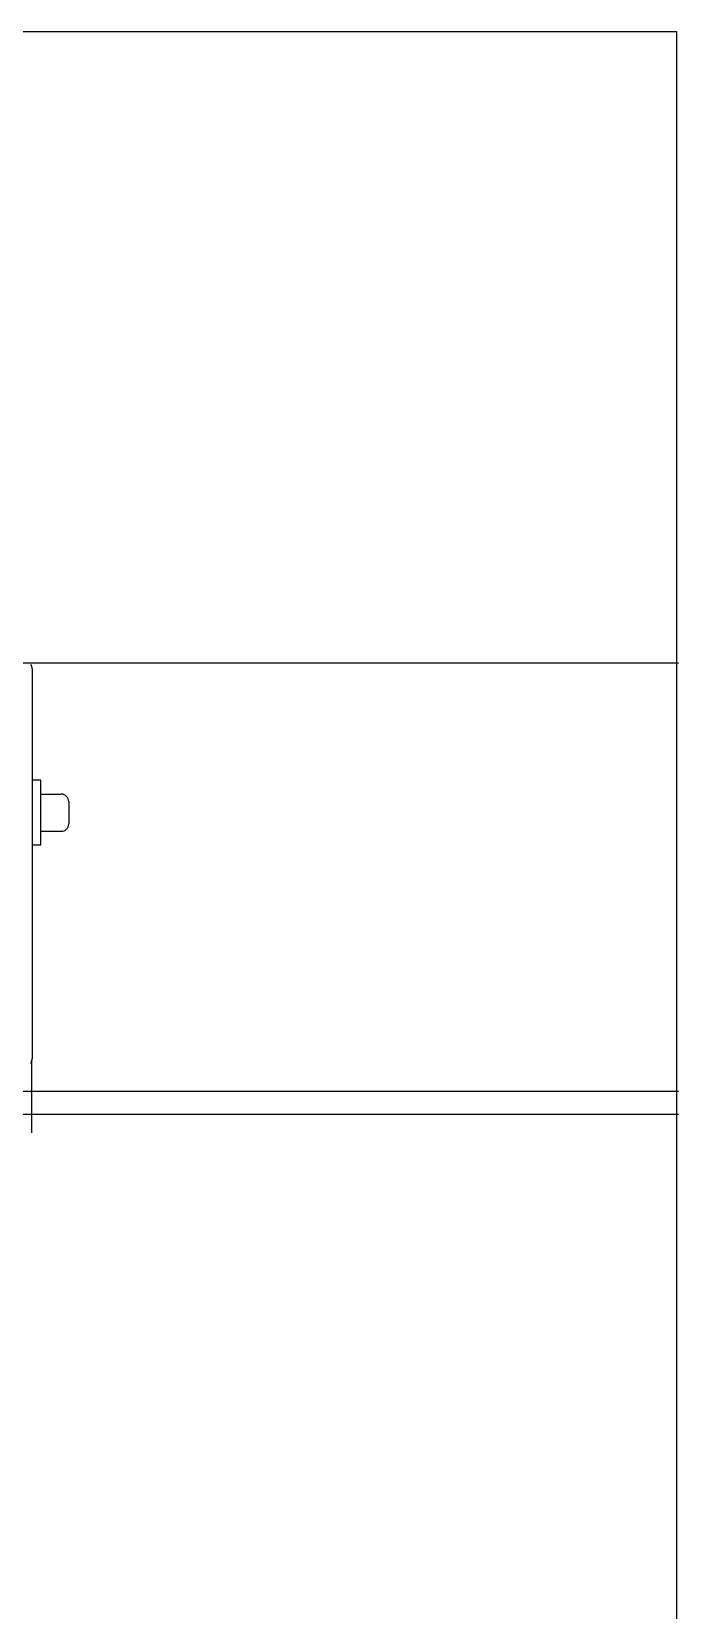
# Model space of a CAD drawing. Extents: x -599358 to 2865263, y -1062760 to 486533.
# Drawn here: x 1034244 to 1035340, y -674053 to -671378 of the extents above; entities that cross this region are included whole.
import ezdxf

# ---------------------------------------------------------------- set-up
doc = ezdxf.new("R2010")
doc.units = 0
doc.linetypes.add('DASH', pattern=[0.35, 0.25, -0.1])
for name, color, linetype in [('A-LIN-V', 9, 'Continuous'), ('EWHS5T6M-1', 7, 'Continuous'), ('EWHS5T6M-3', 7, 'Continuous'), ('FHSGH10105-主梁-04', 7, 'Continuous'), ('FHSGH10105-主梁-06', 7, 'Continuous')]:
    doc.layers.add(name, color=color, linetype=linetype)

# ---------------------------------------------------------------- blocks, each defined once
blk = doc.blocks.new('55555555rrrrrr-M-M')
at = {"color": 2, "linetype": 'DASH'}
for p in [(-1526075.4, 578992.5), (-1519725.4, 569227.5)]:
    blk.add_line(p, (-1519725.4, 578992.5), dxfattribs=at)
at = {"layer": 'EWHS5T6M-1', "color": 2, "linetype": 'Continuous'}
blk.add_line((-1520818.5, 577247.2), (-1520818.5, 577126.8), dxfattribs=at)
blk.add_line((-1520818.5, 577247.2), (-1520818.5, 577126.8), dxfattribs=at)
at = {"layer": 'EWHS5T6M-3', "color": 2, "linetype": 'Continuous'}
for p, q in [((-1520817.7, 577912.5), (-1520817.7, 577899)), ((-1520817.7, 577912.5), (-1520817.7, 577899)), ((-1520817.7, 577899), (-1520817.7, 577769.2)), ((-1520817.7, 577899), (-1520817.7, 577769.2)), ((-1520817.7, 577769.2), (-1520817.7, 577630.3)), ((-1520817.7, 577769.2), (-1520817.7, 577723.9)), ((-1520802.8, 577723.9), (-1520817.7, 577723.9)), ((-1520802.8, 577723.9), (-1520817.7, 577723.9)), ((-1520802.8, 577613.9), (-1520802.8, 577723.9)), ((-1520802.8, 577700.3), (-1520802.8, 577723.9)), ((-1520802.8, 577700.3), (-1520768.2, 577700.3)), ((-1520802.8, 577700.3), (-1520768.2, 577700.3)), ((-1520755.7, 577687.8), (-1520755.7, 577650.1)), ((-1520755.7, 577687.8), (-1520755.7, 577650.1)), ((-1520802.8, 577637.5), (-1520768.2, 577637.5)), ((-1520802.8, 577613.9), (-1520802.8, 577637.5)), ((-1520802.8, 577637.5), (-1520768.2, 577637.5)), ((-1520817.7, 577630.3), (-1520817.7, 577604.8)), ((-1520802.8, 577613.9), (-1520817.7, 577613.9)), ((-1520802.8, 577613.9), (-1520817.7, 577613.9)), ((-1520817.7, 577613.9), (-1520817.7, 577462.8)), ((-1520817.7, 577604.8), (-1520817.7, 577582.2)), ((-1520817.7, 577582.2), (-1520817.7, 577462.8)), ((-1520817.7, 577462.8), (-1520817.7, 577284.9)), ((-1520817.7, 577462.8), (-1520817.7, 577284.9)), ((-1520817.7, 577284.9), (-1520817.7, 577263.2)), ((-1520817.7, 577284.9), (-1520817.7, 577263.2)), ((-1520817.7, 577263.2), (-1520817.7, 577252.1)), ((-1520817.7, 577263.2), (-1520817.7, 577252.1))]:
    blk.add_line(p, q, dxfattribs=at)
for centre, radius, start, end in [((-1520833.4, 577912.5), 15.7, 0, 29.8015), ((-1520833.4, 577912.5), 15.7, 0, 29.8015), ((-1520768.2, 577687.8), 12.6, 0, 90), ((-1520768.2, 577687.8), 12.6, 0, 90), ((-1520768.2, 577650.1), 12.6, 270, 360), ((-1520768.2, 577650.1), 12.6, 270, 360), ((-1520833.4, 577252.1), 15.7, 330.1892, 0), ((-1520833.4, 577252.1), 15.7, 341.8051, 0)]:
    blk.add_arc(centre, radius, start, end, dxfattribs=at)
at = {"layer": 'FHSGH10105-主梁-04', "color": 2, "linetype": 'Continuous'}
blk.add_line((-1519722.9, 577922.5), (-1525911.1, 577922.5), dxfattribs=at)
at = {"layer": 'FHSGH10105-主梁-06', "color": 2, "linetype": 'Continuous'}
for p, q in [((-1519722.9, 577196.8), (-1525666.4, 577196.8)), ((-1519722.9, 577157.5), (-1525659.7, 577157.5))]:
    blk.add_line(p, q, dxfattribs=at)

msp = doc.modelspace()

# ---------------------------------------------------------------- block references
at = {"layer": 'A-LIN-V'}
msp.add_blockref('55555555rrrrrr-M-M', (2555062.8, -1250370.7), dxfattribs=at)

doc.saveas('drawing.dxf')
